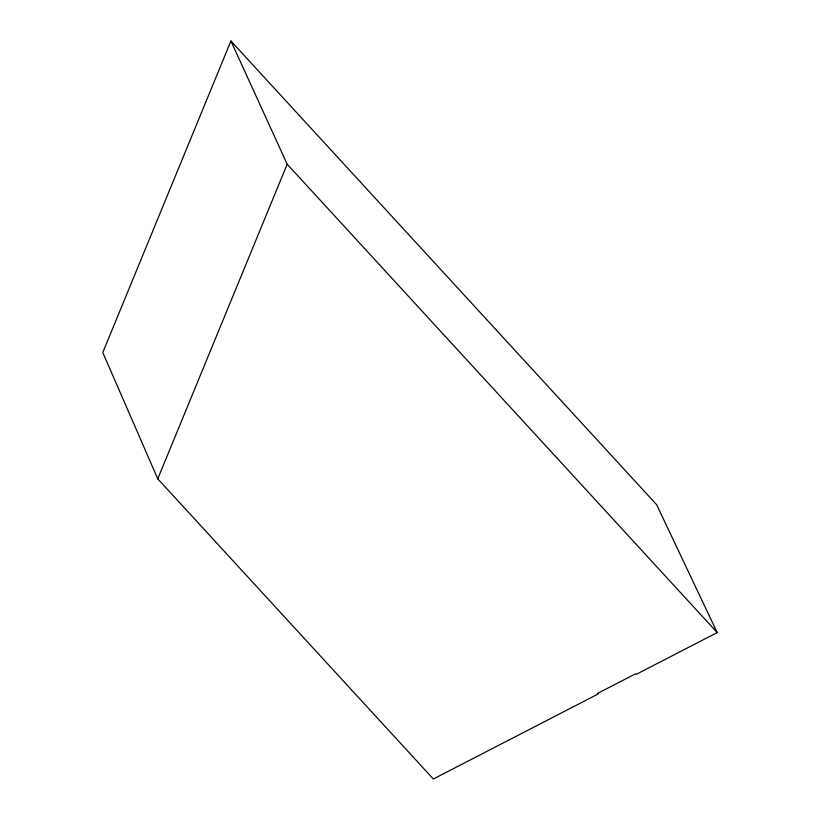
<?xml version="1.0" encoding="UTF-8"?>
<svg xmlns="http://www.w3.org/2000/svg" width="820" height="820" viewBox="0 0 820 820"><rect width="100%" height="100%" fill="white"/><g stroke="black" fill="none" stroke-linecap="round" stroke-linejoin="round"><path stroke-width="1.23" d="M230.922 41L102.787 352.497L157.758 478.839L433.339 779L598.047 694.048L597.503 693.453L635.602 673.804L636.146 674.389L717.213 632.579L656.646 504.7L230.922 41L287.184 164.195L717.213 632.579M157.758 478.839L287.184 164.195"/></g></svg>
